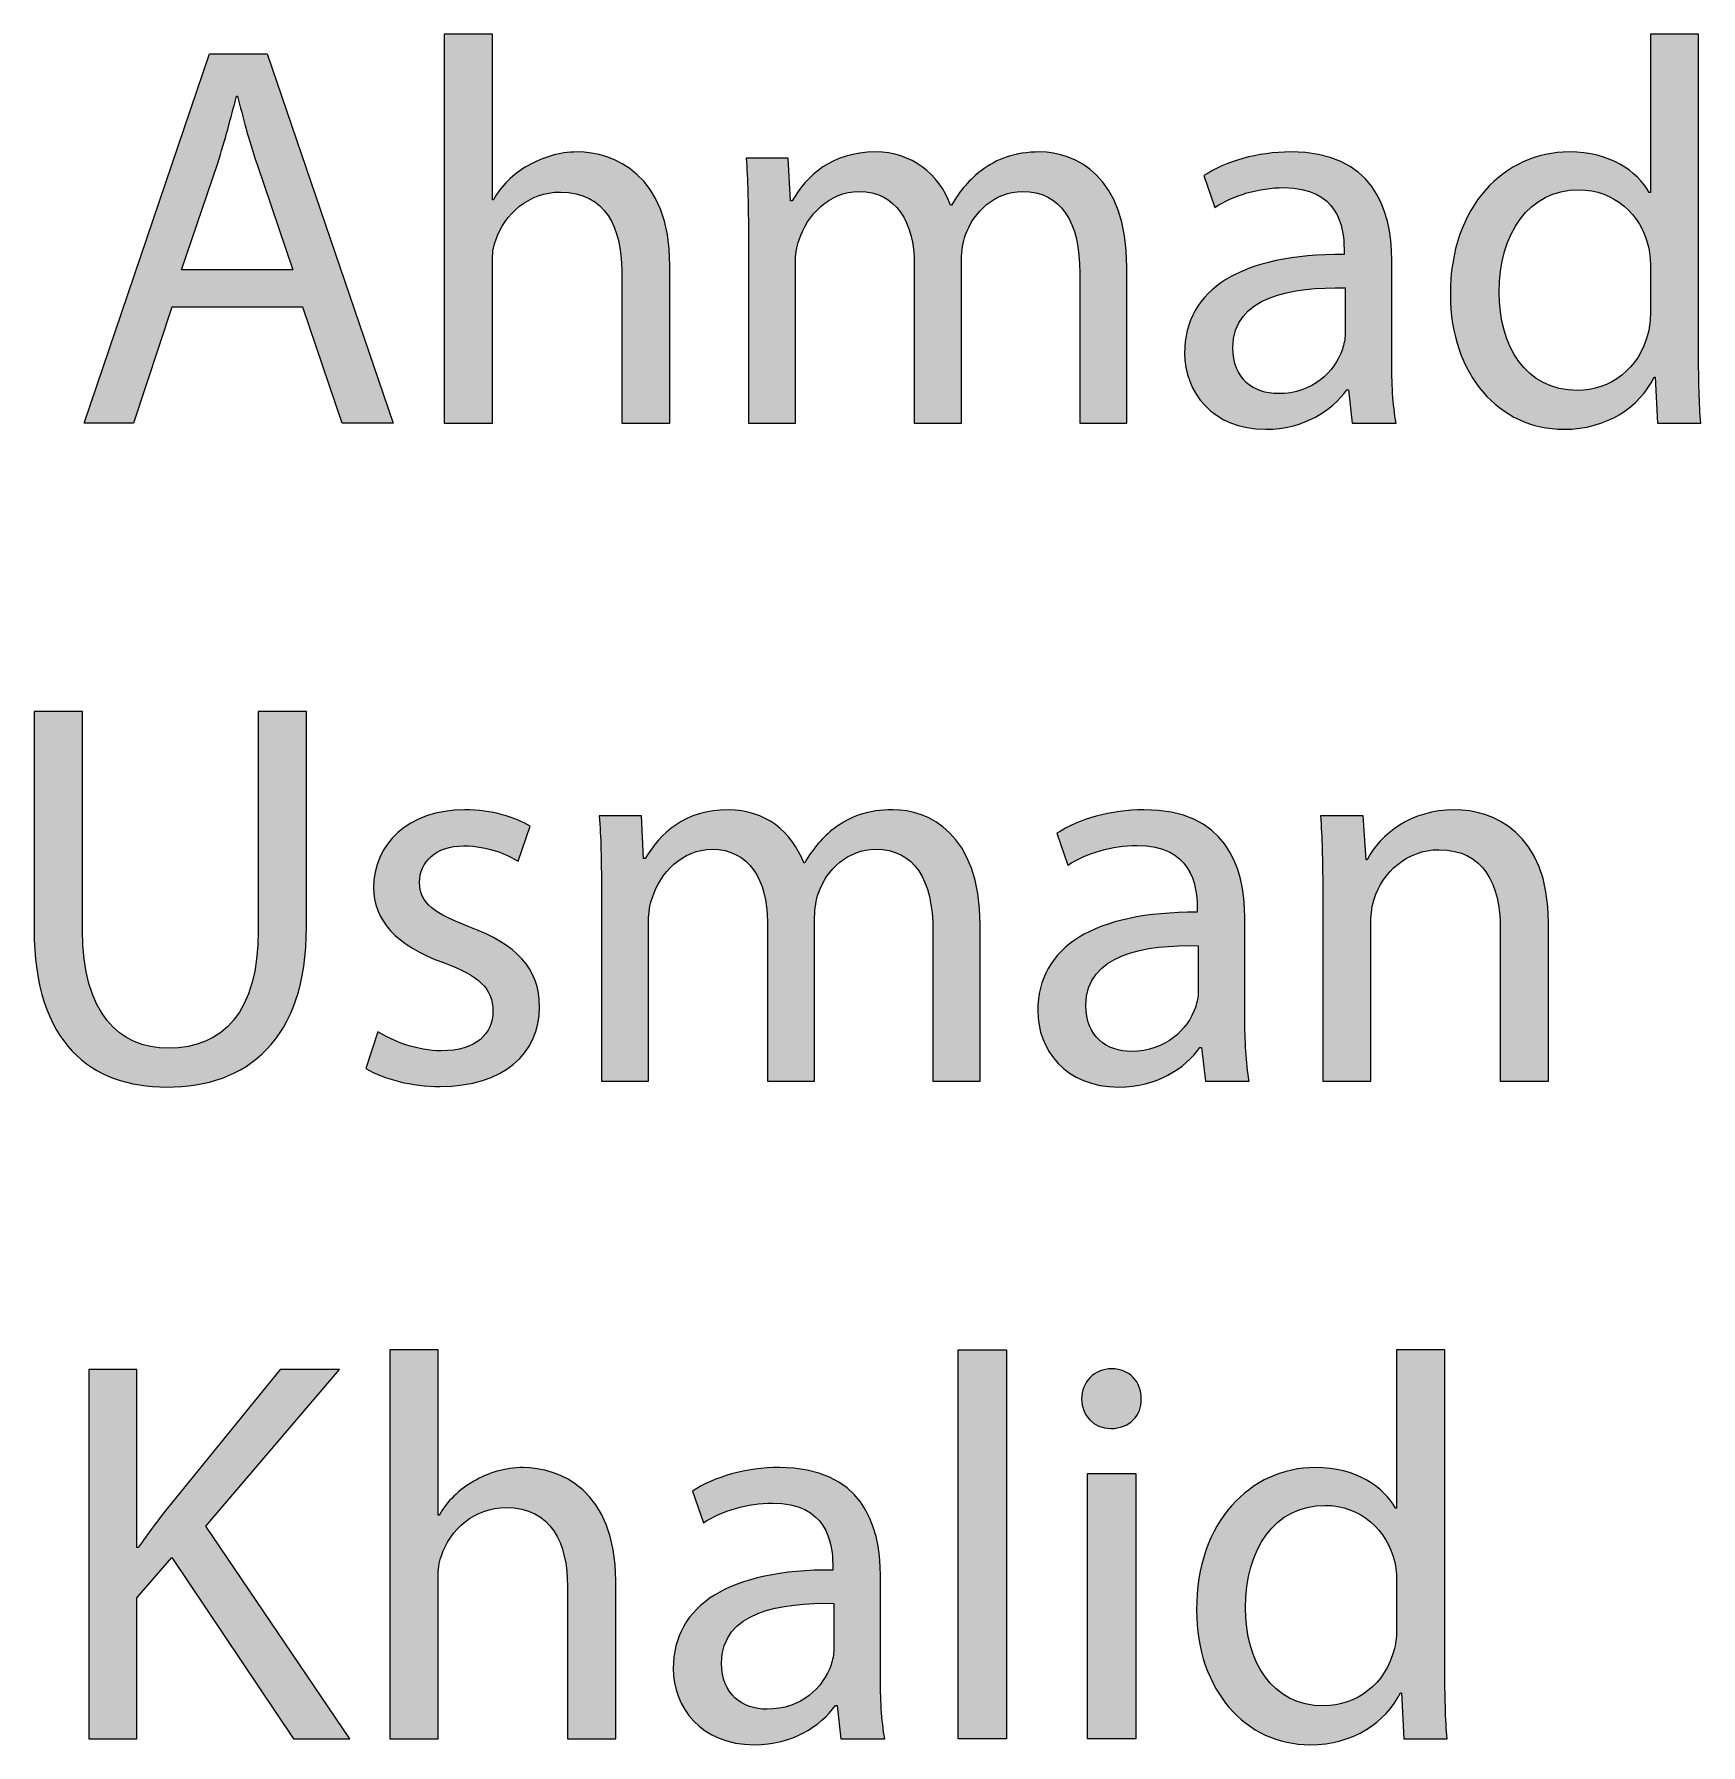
# Model space of a CAD drawing. Header units: inches. Extents: x 0.1 to 22.4, y -34.4 to -0.1.
# Drawn here: x 13.754 to 15.143, y -33.281 to -31.855 of the extents above; entities that cross this region are included whole.
import ezdxf

# ---------------------------------------------------------------- set-up
doc = ezdxf.new("R2010")
doc.units = ezdxf.units.IN
doc.header["$MEASUREMENT"] = 0
doc.layers.add('Layer 1', color=7, linetype='Continuous')

# ---------------------------------------------------------------- blocks, each defined once
blk = doc.blocks.new('block 30')
at = {"layer": 'Layer 1', "true_color": 0x231f20}
h = blk.add_hatch(color=250, dxfattribs=at)
h.dxf.hatch_style = 2
edge = h.paths.add_edge_path()
edge.add_spline(control_points=[(14.0952, -31.8554), (14.0952, -31.8554), (14.1354, -31.8554), (14.1354, -31.8554), (14.1354, -31.8554), (14.1354, -31.9934), (14.1354, -31.9934), (14.1354, -31.9934), (14.1363, -31.9934), (14.1363, -31.9934), (14.1427, -31.9819), (14.1528, -31.9719), (14.1651, -31.965), (14.177, -31.9582), (14.1911, -31.9536), (14.2062, -31.9536), (14.2359, -31.9536), (14.2834, -31.9719), (14.2834, -32.0482), (14.2834, -32.0482), (14.2834, -32.1797), (14.2834, -32.1797), (14.2834, -32.1797), (14.2432, -32.1797), (14.2432, -32.1797), (14.2432, -32.1797), (14.2432, -32.0527), (14.2432, -32.0527), (14.2432, -32.0171), (14.23, -31.987), (14.1921, -31.987), (14.166, -31.987), (14.1455, -32.0052), (14.1382, -32.0272), (14.1359, -32.0326), (14.1354, -32.0386), (14.1354, -32.0463), (14.1354, -32.0463), (14.1354, -32.1797), (14.1354, -32.1797), (14.1354, -32.1797), (14.0952, -32.1797), (14.0952, -32.1797), (14.0952, -32.1797), (14.0952, -31.8554), (14.0952, -31.8554)], knot_values=[0, 0, 0, 0, 1, 1, 1, 2, 2, 2, 3, 3, 3, 4, 4, 4, 5, 5, 5, 6, 6, 6, 7, 7, 7, 8, 8, 8, 9, 9, 9, 10, 10, 10, 11, 11, 11, 12, 12, 12, 13, 13, 13, 14, 14, 14, 15, 15, 15, 15], degree=3, periodic=1)
h = blk.add_hatch(color=250, dxfattribs=at)
h.dxf.hatch_style = 2
edge = h.paths.add_edge_path()
edge.add_spline(control_points=[(15.1408, -31.8554), (15.1408, -31.8554), (15.1408, -32.1226), (15.1408, -32.1226), (15.1408, -32.1423), (15.1413, -32.1646), (15.1426, -32.1797), (15.1426, -32.1797), (15.1066, -32.1797), (15.1066, -32.1797), (15.1066, -32.1797), (15.1047, -32.1413), (15.1047, -32.1413), (15.1047, -32.1413), (15.1038, -32.1413), (15.1038, -32.1413), (15.0915, -32.166), (15.0645, -32.1847), (15.0285, -32.1847), (14.975, -32.1847), (14.9339, -32.1395), (14.9339, -32.0724), (14.9335, -31.9988), (14.9791, -31.9536), (15.033, -31.9536), (15.0668, -31.9536), (15.0897, -31.9696), (15.0997, -31.9874), (15.0997, -31.9874), (15.1006, -31.9874), (15.1006, -31.9874), (15.1006, -31.9874), (15.1006, -31.8554), (15.1006, -31.8554), (15.1006, -31.8554), (15.1408, -31.8554), (15.1408, -31.8554)], knot_values=[0, 0, 0, 0, 1, 1, 1, 2, 2, 2, 3, 3, 3, 4, 4, 4, 5, 5, 5, 6, 6, 6, 7, 7, 7, 8, 8, 8, 9, 9, 9, 10, 10, 10, 11, 11, 11, 12, 12, 12, 12], degree=3, periodic=1)
edge = h.paths.add_edge_path()
edge.add_spline(control_points=[(15.1006, -32.0486), (15.1006, -32.0436), (15.1002, -32.0368), (15.0988, -32.0317), (15.0929, -32.0062), (15.0709, -31.9851), (15.0408, -31.9851), (14.9992, -31.9851), (14.9746, -32.0217), (14.9746, -32.0705), (14.9746, -32.1153), (14.9965, -32.1523), (15.0399, -32.1523), (15.0668, -32.1523), (15.0915, -32.1345), (15.0988, -32.1043), (15.1002, -32.0989), (15.1006, -32.0934), (15.1006, -32.087), (15.1006, -32.087), (15.1006, -32.0486), (15.1006, -32.0486)], knot_values=[0, 0, 0, 0, 1, 1, 1, 2, 2, 2, 3, 3, 3, 4, 4, 4, 5, 5, 5, 6, 6, 6, 7, 7, 7, 7], degree=3, periodic=1)
h = blk.add_hatch(color=250, dxfattribs=at)
h.dxf.hatch_style = 2
h.paths.add_polyline_path([(13.8682, -32.0829), (13.8362, -32.1797), (13.7951, -32.1797), (13.8997, -31.8719), (13.9476, -31.8719), (14.0527, -32.1797), (14.0102, -32.1797), (13.9773, -32.0829)])
edge = h.paths.add_edge_path()
edge.add_spline(control_points=[(13.9691, -32.0518), (13.9691, -32.0518), (13.939, -31.9632), (13.939, -31.9632), (13.9321, -31.9431), (13.9276, -31.9249), (13.923, -31.9071), (13.923, -31.9071), (13.9221, -31.9071), (13.9221, -31.9071), (13.9175, -31.9253), (13.9125, -31.944), (13.9065, -31.9628), (13.9065, -31.9628), (13.8764, -32.0518), (13.8764, -32.0518), (13.8764, -32.0518), (13.9691, -32.0518), (13.9691, -32.0518)], knot_values=[0, 0, 0, 0, 1, 1, 1, 2, 2, 2, 3, 3, 3, 4, 4, 4, 5, 5, 5, 6, 6, 6, 6], degree=3, periodic=1)
h = blk.add_hatch(color=250, dxfattribs=at)
h.dxf.hatch_style = 2
edge = h.paths.add_edge_path()
edge.add_spline(control_points=[(14.3488, -32.0185), (14.3488, -31.9956), (14.3483, -31.9769), (14.3469, -31.9587), (14.3469, -31.9587), (14.3821, -31.9587), (14.3821, -31.9587), (14.3821, -31.9587), (14.3839, -31.9943), (14.3839, -31.9943), (14.3839, -31.9943), (14.3853, -31.9943), (14.3853, -31.9943), (14.3976, -31.9733), (14.4182, -31.9536), (14.4547, -31.9536), (14.4849, -31.9536), (14.5077, -31.9719), (14.5173, -31.9979), (14.5173, -31.9979), (14.5182, -31.9979), (14.5182, -31.9979), (14.5251, -31.9856), (14.5337, -31.976), (14.5429, -31.9692), (14.5561, -31.9591), (14.5707, -31.9536), (14.5917, -31.9536), (14.621, -31.9536), (14.6643, -31.9728), (14.6643, -32.0495), (14.6643, -32.0495), (14.6643, -32.1797), (14.6643, -32.1797), (14.6643, -32.1797), (14.6251, -32.1797), (14.6251, -32.1797), (14.6251, -32.1797), (14.6251, -32.0546), (14.6251, -32.0546), (14.6251, -32.0121), (14.6095, -31.9865), (14.5771, -31.9865), (14.5543, -31.9865), (14.5365, -32.0034), (14.5296, -32.0231), (14.5278, -32.0285), (14.5264, -32.0358), (14.5264, -32.0431), (14.5264, -32.0431), (14.5264, -32.1797), (14.5264, -32.1797), (14.5264, -32.1797), (14.4871, -32.1797), (14.4871, -32.1797), (14.4871, -32.1797), (14.4871, -32.0473), (14.4871, -32.0473), (14.4871, -32.0121), (14.4716, -31.9865), (14.441, -31.9865), (14.4159, -31.9865), (14.3976, -32.0066), (14.3912, -32.0267), (14.3889, -32.0326), (14.388, -32.0395), (14.388, -32.0463), (14.388, -32.0463), (14.388, -32.1797), (14.388, -32.1797), (14.388, -32.1797), (14.3488, -32.1797), (14.3488, -32.1797), (14.3488, -32.1797), (14.3488, -32.0185), (14.3488, -32.0185)], knot_values=[0, 0, 0, 0, 1, 1, 1, 2, 2, 2, 3, 3, 3, 4, 4, 4, 5, 5, 5, 6, 6, 6, 7, 7, 7, 8, 8, 8, 9, 9, 9, 10, 10, 10, 11, 11, 11, 12, 12, 12, 13, 13, 13, 14, 14, 14, 15, 15, 15, 16, 16, 16, 17, 17, 17, 18, 18, 18, 19, 19, 19, 20, 20, 20, 21, 21, 21, 22, 22, 22, 23, 23, 23, 24, 24, 24, 25, 25, 25, 25], degree=3, periodic=1)
h = blk.add_hatch(color=250, dxfattribs=at)
h.dxf.hatch_style = 2
edge = h.paths.add_edge_path()
edge.add_spline(control_points=[(14.8521, -32.1797), (14.8521, -32.1797), (14.8489, -32.1518), (14.8489, -32.1518), (14.8489, -32.1518), (14.8476, -32.1518), (14.8476, -32.1518), (14.8352, -32.1692), (14.8115, -32.1847), (14.78, -32.1847), (14.7352, -32.1847), (14.7124, -32.1532), (14.7124, -32.1212), (14.7124, -32.0678), (14.7599, -32.0386), (14.8453, -32.039), (14.8453, -32.039), (14.8453, -32.0345), (14.8453, -32.0345), (14.8453, -32.0162), (14.8403, -31.9833), (14.795, -31.9833), (14.7745, -31.9833), (14.753, -31.9897), (14.7375, -31.9998), (14.7375, -31.9998), (14.7284, -31.9733), (14.7284, -31.9733), (14.7466, -31.9614), (14.7731, -31.9536), (14.801, -31.9536), (14.8686, -31.9536), (14.885, -31.9998), (14.885, -32.0441), (14.885, -32.0441), (14.885, -32.1267), (14.885, -32.1267), (14.885, -32.1459), (14.8859, -32.1646), (14.8887, -32.1797), (14.8887, -32.1797), (14.8521, -32.1797), (14.8521, -32.1797)], knot_values=[0, 0, 0, 0, 1, 1, 1, 2, 2, 2, 3, 3, 3, 4, 4, 4, 5, 5, 5, 6, 6, 6, 7, 7, 7, 8, 8, 8, 9, 9, 9, 10, 10, 10, 11, 11, 11, 12, 12, 12, 13, 13, 13, 14, 14, 14, 14], degree=3, periodic=1)
edge = h.paths.add_edge_path()
edge.add_spline(control_points=[(14.8462, -32.0669), (14.8024, -32.066), (14.7526, -32.0737), (14.7526, -32.1167), (14.7526, -32.1427), (14.7699, -32.155), (14.7905, -32.155), (14.8193, -32.155), (14.8375, -32.1368), (14.8439, -32.118), (14.8453, -32.1139), (14.8462, -32.1094), (14.8462, -32.1053), (14.8462, -32.1053), (14.8462, -32.0669), (14.8462, -32.0669)], knot_values=[0, 0, 0, 0, 1, 1, 1, 2, 2, 2, 3, 3, 3, 4, 4, 4, 5, 5, 5, 5], degree=3, periodic=1)
h = blk.add_hatch(color=250, dxfattribs=at)
h.dxf.hatch_style = 2
edge = h.paths.add_edge_path()
edge.add_spline(control_points=[(13.7937, -32.42), (13.7937, -32.42), (13.7937, -32.6023), (13.7937, -32.6023), (13.7937, -32.6712), (13.8243, -32.7005), (13.8654, -32.7005), (13.9111, -32.7005), (13.9403, -32.6703), (13.9403, -32.6023), (13.9403, -32.6023), (13.9403, -32.42), (13.9403, -32.42), (13.9403, -32.42), (13.9805, -32.42), (13.9805, -32.42), (13.9805, -32.42), (13.9805, -32.5995), (13.9805, -32.5995), (13.9805, -32.6941), (13.9307, -32.7329), (13.8641, -32.7329), (13.801, -32.7329), (13.7535, -32.6968), (13.7535, -32.6014), (13.7535, -32.6014), (13.7535, -32.42), (13.7535, -32.42), (13.7535, -32.42), (13.7937, -32.42), (13.7937, -32.42)], knot_values=[0, 0, 0, 0, 1, 1, 1, 2, 2, 2, 3, 3, 3, 4, 4, 4, 5, 5, 5, 6, 6, 6, 7, 7, 7, 8, 8, 8, 9, 9, 9, 10, 10, 10, 10], degree=3, periodic=1)
h = blk.add_hatch(color=250, dxfattribs=at)
h.dxf.hatch_style = 2
edge = h.paths.add_edge_path()
edge.add_spline(control_points=[(14.04, -32.6868), (14.0518, -32.6945), (14.0728, -32.7027), (14.0929, -32.7027), (14.1222, -32.7027), (14.1359, -32.6881), (14.1359, -32.6699), (14.1359, -32.6507), (14.1244, -32.6402), (14.0948, -32.6292), (14.055, -32.6151), (14.0363, -32.5931), (14.0363, -32.5667), (14.0363, -32.531), (14.0651, -32.5018), (14.1126, -32.5018), (14.1349, -32.5018), (14.1546, -32.5082), (14.1669, -32.5155), (14.1669, -32.5155), (14.1569, -32.5447), (14.1569, -32.5447), (14.1482, -32.5393), (14.1322, -32.5319), (14.1117, -32.5319), (14.0879, -32.5319), (14.0747, -32.5456), (14.0747, -32.5621), (14.0747, -32.5803), (14.0879, -32.5886), (14.1167, -32.5995), (14.155, -32.6141), (14.1747, -32.6333), (14.1747, -32.6662), (14.1747, -32.705), (14.1445, -32.7324), (14.092, -32.7324), (14.0678, -32.7324), (14.0454, -32.7265), (14.0299, -32.7174), (14.0299, -32.7174), (14.04, -32.6868), (14.04, -32.6868)], knot_values=[0, 0, 0, 0, 1, 1, 1, 2, 2, 2, 3, 3, 3, 4, 4, 4, 5, 5, 5, 6, 6, 6, 7, 7, 7, 8, 8, 8, 9, 9, 9, 10, 10, 10, 11, 11, 11, 12, 12, 12, 13, 13, 13, 14, 14, 14, 14], degree=3, periodic=1)
h = blk.add_hatch(color=250, dxfattribs=at)
h.dxf.hatch_style = 2
edge = h.paths.add_edge_path()
edge.add_spline(control_points=[(14.2263, -32.5667), (14.2263, -32.5438), (14.2259, -32.5251), (14.2245, -32.5068), (14.2245, -32.5068), (14.2597, -32.5068), (14.2597, -32.5068), (14.2597, -32.5068), (14.2615, -32.5424), (14.2615, -32.5424), (14.2615, -32.5424), (14.2629, -32.5424), (14.2629, -32.5424), (14.2752, -32.5214), (14.2957, -32.5018), (14.3323, -32.5018), (14.3624, -32.5018), (14.3853, -32.5201), (14.3949, -32.5461), (14.3949, -32.5461), (14.3958, -32.5461), (14.3958, -32.5461), (14.4026, -32.5338), (14.4113, -32.5242), (14.4204, -32.5173), (14.4337, -32.5073), (14.4483, -32.5018), (14.4693, -32.5018), (14.4985, -32.5018), (14.5419, -32.521), (14.5419, -32.5977), (14.5419, -32.5977), (14.5419, -32.7279), (14.5419, -32.7279), (14.5419, -32.7279), (14.5026, -32.7279), (14.5026, -32.7279), (14.5026, -32.7279), (14.5026, -32.6027), (14.5026, -32.6027), (14.5026, -32.5602), (14.4871, -32.5347), (14.4547, -32.5347), (14.4318, -32.5347), (14.414, -32.5516), (14.4072, -32.5712), (14.4054, -32.5767), (14.404, -32.584), (14.404, -32.5913), (14.404, -32.5913), (14.404, -32.7279), (14.404, -32.7279), (14.404, -32.7279), (14.3647, -32.7279), (14.3647, -32.7279), (14.3647, -32.7279), (14.3647, -32.5954), (14.3647, -32.5954), (14.3647, -32.5602), (14.3492, -32.5347), (14.3186, -32.5347), (14.2935, -32.5347), (14.2752, -32.5548), (14.2688, -32.5749), (14.2665, -32.5808), (14.2656, -32.5877), (14.2656, -32.5945), (14.2656, -32.5945), (14.2656, -32.7279), (14.2656, -32.7279), (14.2656, -32.7279), (14.2263, -32.7279), (14.2263, -32.7279), (14.2263, -32.7279), (14.2263, -32.5667), (14.2263, -32.5667)], knot_values=[0, 0, 0, 0, 1, 1, 1, 2, 2, 2, 3, 3, 3, 4, 4, 4, 5, 5, 5, 6, 6, 6, 7, 7, 7, 8, 8, 8, 9, 9, 9, 10, 10, 10, 11, 11, 11, 12, 12, 12, 13, 13, 13, 14, 14, 14, 15, 15, 15, 16, 16, 16, 17, 17, 17, 18, 18, 18, 19, 19, 19, 20, 20, 20, 21, 21, 21, 22, 22, 22, 23, 23, 23, 24, 24, 24, 25, 25, 25, 25], degree=3, periodic=1)
h = blk.add_hatch(color=250, dxfattribs=at)
h.dxf.hatch_style = 2
edge = h.paths.add_edge_path()
edge.add_spline(control_points=[(14.7297, -32.7279), (14.7297, -32.7279), (14.7265, -32.7), (14.7265, -32.7), (14.7265, -32.7), (14.7251, -32.7), (14.7251, -32.7), (14.7128, -32.7174), (14.689, -32.7329), (14.6575, -32.7329), (14.6128, -32.7329), (14.59, -32.7014), (14.59, -32.6694), (14.59, -32.616), (14.6375, -32.5867), (14.7228, -32.5872), (14.7228, -32.5872), (14.7228, -32.5826), (14.7228, -32.5826), (14.7228, -32.5644), (14.7178, -32.5315), (14.6726, -32.5315), (14.6521, -32.5315), (14.6306, -32.5379), (14.6151, -32.5479), (14.6151, -32.5479), (14.6059, -32.5214), (14.6059, -32.5214), (14.6242, -32.5096), (14.6507, -32.5018), (14.6785, -32.5018), (14.7461, -32.5018), (14.7626, -32.5479), (14.7626, -32.5922), (14.7626, -32.5922), (14.7626, -32.6749), (14.7626, -32.6749), (14.7626, -32.6941), (14.7635, -32.7128), (14.7662, -32.7279), (14.7662, -32.7279), (14.7297, -32.7279), (14.7297, -32.7279)], knot_values=[0, 0, 0, 0, 1, 1, 1, 2, 2, 2, 3, 3, 3, 4, 4, 4, 5, 5, 5, 6, 6, 6, 7, 7, 7, 8, 8, 8, 9, 9, 9, 10, 10, 10, 11, 11, 11, 12, 12, 12, 13, 13, 13, 14, 14, 14, 14], degree=3, periodic=1)
edge = h.paths.add_edge_path()
edge.add_spline(control_points=[(14.7238, -32.6151), (14.6799, -32.6141), (14.6301, -32.6219), (14.6301, -32.6648), (14.6301, -32.6909), (14.6475, -32.7032), (14.6681, -32.7032), (14.6968, -32.7032), (14.7151, -32.6849), (14.7215, -32.6662), (14.7228, -32.6621), (14.7238, -32.6575), (14.7238, -32.6534), (14.7238, -32.6534), (14.7238, -32.6151), (14.7238, -32.6151)], knot_values=[0, 0, 0, 0, 1, 1, 1, 2, 2, 2, 3, 3, 3, 4, 4, 4, 5, 5, 5, 5], degree=3, periodic=1)
h = blk.add_hatch(color=250, dxfattribs=at)
h.dxf.hatch_style = 2
edge = h.paths.add_edge_path()
edge.add_spline(control_points=[(14.8275, -32.5667), (14.8275, -32.5438), (14.827, -32.5251), (14.8257, -32.5068), (14.8257, -32.5068), (14.8613, -32.5068), (14.8613, -32.5068), (14.8613, -32.5068), (14.8636, -32.5434), (14.8636, -32.5434), (14.8636, -32.5434), (14.8645, -32.5434), (14.8645, -32.5434), (14.8754, -32.5224), (14.901, -32.5018), (14.9376, -32.5018), (14.9682, -32.5018), (15.0157, -32.5201), (15.0157, -32.5959), (15.0157, -32.5959), (15.0157, -32.7279), (15.0157, -32.7279), (15.0157, -32.7279), (14.9755, -32.7279), (14.9755, -32.7279), (14.9755, -32.7279), (14.9755, -32.6005), (14.9755, -32.6005), (14.9755, -32.5648), (14.9622, -32.5351), (14.9243, -32.5351), (14.8978, -32.5351), (14.8773, -32.5539), (14.8704, -32.5762), (14.8686, -32.5813), (14.8677, -32.5881), (14.8677, -32.595), (14.8677, -32.595), (14.8677, -32.7279), (14.8677, -32.7279), (14.8677, -32.7279), (14.8275, -32.7279), (14.8275, -32.7279), (14.8275, -32.7279), (14.8275, -32.5667), (14.8275, -32.5667)], knot_values=[0, 0, 0, 0, 1, 1, 1, 2, 2, 2, 3, 3, 3, 4, 4, 4, 5, 5, 5, 6, 6, 6, 7, 7, 7, 8, 8, 8, 9, 9, 9, 10, 10, 10, 11, 11, 11, 12, 12, 12, 13, 13, 13, 14, 14, 14, 15, 15, 15, 15], degree=3, periodic=1)
h = blk.add_hatch(color=250, dxfattribs=at)
h.dxf.hatch_style = 2
edge = h.paths.add_edge_path()
edge.add_spline(control_points=[(14.05, -32.9518), (14.05, -32.9518), (14.0902, -32.9518), (14.0902, -32.9518), (14.0902, -32.9518), (14.0902, -33.0897), (14.0902, -33.0897), (14.0902, -33.0897), (14.0911, -33.0897), (14.0911, -33.0897), (14.0975, -33.0783), (14.1076, -33.0682), (14.1199, -33.0614), (14.1318, -33.0545), (14.1459, -33.05), (14.161, -33.05), (14.1907, -33.05), (14.2382, -33.0682), (14.2382, -33.1445), (14.2382, -33.1445), (14.2382, -33.276), (14.2382, -33.276), (14.2382, -33.276), (14.198, -33.276), (14.198, -33.276), (14.198, -33.276), (14.198, -33.1491), (14.198, -33.1491), (14.198, -33.1134), (14.1847, -33.0833), (14.1468, -33.0833), (14.1208, -33.0833), (14.1002, -33.1016), (14.0929, -33.1235), (14.0907, -33.129), (14.0902, -33.1349), (14.0902, -33.1427), (14.0902, -33.1427), (14.0902, -33.276), (14.0902, -33.276), (14.0902, -33.276), (14.05, -33.276), (14.05, -33.276), (14.05, -33.276), (14.05, -32.9518), (14.05, -32.9518)], knot_values=[0, 0, 0, 0, 1, 1, 1, 2, 2, 2, 3, 3, 3, 4, 4, 4, 5, 5, 5, 6, 6, 6, 7, 7, 7, 8, 8, 8, 9, 9, 9, 10, 10, 10, 11, 11, 11, 12, 12, 12, 13, 13, 13, 14, 14, 14, 15, 15, 15, 15], degree=3, periodic=1)
h = blk.add_hatch(color=250, dxfattribs=at)
h.dxf.hatch_style = 2
h.paths.add_polyline_path([(14.5237, -32.9518), (14.5639, -32.9518), (14.5639, -33.276), (14.5237, -33.276)])
h = blk.add_hatch(color=250, dxfattribs=at)
h.dxf.hatch_style = 2
edge = h.paths.add_edge_path()
edge.add_spline(control_points=[(14.9293, -32.9518), (14.9293, -32.9518), (14.9293, -33.2189), (14.9293, -33.2189), (14.9293, -33.2386), (14.9298, -33.261), (14.9311, -33.276), (14.9311, -33.276), (14.895, -33.276), (14.895, -33.276), (14.895, -33.276), (14.8932, -33.2377), (14.8932, -33.2377), (14.8932, -33.2377), (14.8923, -33.2377), (14.8923, -33.2377), (14.88, -33.2623), (14.853, -33.281), (14.8169, -33.281), (14.7635, -33.281), (14.7224, -33.2358), (14.7224, -33.1687), (14.722, -33.0952), (14.7676, -33.05), (14.8215, -33.05), (14.8553, -33.05), (14.8781, -33.0659), (14.8882, -33.0838), (14.8882, -33.0838), (14.8891, -33.0838), (14.8891, -33.0838), (14.8891, -33.0838), (14.8891, -32.9518), (14.8891, -32.9518), (14.8891, -32.9518), (14.9293, -32.9518), (14.9293, -32.9518)], knot_values=[0, 0, 0, 0, 1, 1, 1, 2, 2, 2, 3, 3, 3, 4, 4, 4, 5, 5, 5, 6, 6, 6, 7, 7, 7, 8, 8, 8, 9, 9, 9, 10, 10, 10, 11, 11, 11, 12, 12, 12, 12], degree=3, periodic=1)
edge = h.paths.add_edge_path()
edge.add_spline(control_points=[(14.8891, -33.145), (14.8891, -33.1399), (14.8887, -33.1331), (14.8873, -33.1281), (14.8813, -33.1025), (14.8594, -33.0815), (14.8293, -33.0815), (14.7877, -33.0815), (14.7631, -33.118), (14.7631, -33.1669), (14.7631, -33.2116), (14.785, -33.2486), (14.8284, -33.2486), (14.8553, -33.2486), (14.88, -33.2308), (14.8873, -33.2007), (14.8887, -33.1952), (14.8891, -33.1897), (14.8891, -33.1833), (14.8891, -33.1833), (14.8891, -33.145), (14.8891, -33.145)], knot_values=[0, 0, 0, 0, 1, 1, 1, 2, 2, 2, 3, 3, 3, 4, 4, 4, 5, 5, 5, 6, 6, 6, 7, 7, 7, 7], degree=3, periodic=1)
h = blk.add_hatch(color=250, dxfattribs=at)
h.dxf.hatch_style = 2
edge = h.paths.add_edge_path()
edge.add_spline(control_points=[(13.7992, -32.9682), (13.7992, -32.9682), (13.839, -32.9682), (13.839, -32.9682), (13.839, -32.9682), (13.839, -33.1166), (13.839, -33.1166), (13.839, -33.1166), (13.8403, -33.1166), (13.8403, -33.1166), (13.8486, -33.1048), (13.8568, -33.0938), (13.8645, -33.0838), (13.8645, -33.0838), (13.9586, -32.9682), (13.9586, -32.9682), (13.9586, -32.9682), (14.0079, -32.9682), (14.0079, -32.9682), (14.0079, -32.9682), (13.8965, -33.0988), (13.8965, -33.0988), (13.8965, -33.0988), (14.0166, -33.276), (14.0166, -33.276), (14.0166, -33.276), (13.9696, -33.276), (13.9696, -33.276), (13.9696, -33.276), (13.8682, -33.1249), (13.8682, -33.1249), (13.8682, -33.1249), (13.839, -33.1587), (13.839, -33.1587), (13.839, -33.1587), (13.839, -33.276), (13.839, -33.276), (13.839, -33.276), (13.7992, -33.276), (13.7992, -33.276), (13.7992, -33.276), (13.7992, -32.9682), (13.7992, -32.9682)], knot_values=[0, 0, 0, 0, 1, 1, 1, 2, 2, 2, 3, 3, 3, 4, 4, 4, 5, 5, 5, 6, 6, 6, 7, 7, 7, 8, 8, 8, 9, 9, 9, 10, 10, 10, 11, 11, 11, 12, 12, 12, 13, 13, 13, 14, 14, 14, 14], degree=3, periodic=1)
h = blk.add_hatch(color=250, dxfattribs=at)
h.dxf.hatch_style = 2
edge = h.paths.add_edge_path()
edge.add_spline(control_points=[(14.6763, -32.9929), (14.6767, -33.0066), (14.6667, -33.0175), (14.6507, -33.0175), (14.6365, -33.0175), (14.6265, -33.0066), (14.6265, -32.9929), (14.6265, -32.9787), (14.637, -32.9677), (14.6516, -32.9677), (14.6667, -32.9677), (14.6763, -32.9787), (14.6763, -32.9929)], knot_values=[0, 0, 0, 0, 1, 1, 1, 2, 2, 2, 3, 3, 3, 4, 4, 4, 4], degree=3, periodic=1)
h.paths.add_polyline_path([(14.6315, -33.276), (14.6315, -33.055), (14.6717, -33.055), (14.6717, -33.276)])
h = blk.add_hatch(color=250, dxfattribs=at)
h.dxf.hatch_style = 2
edge = h.paths.add_edge_path()
edge.add_spline(control_points=[(14.4259, -33.276), (14.4259, -33.276), (14.4227, -33.2482), (14.4227, -33.2482), (14.4227, -33.2482), (14.4214, -33.2482), (14.4214, -33.2482), (14.409, -33.2655), (14.3853, -33.281), (14.3538, -33.281), (14.309, -33.281), (14.2862, -33.2495), (14.2862, -33.2176), (14.2862, -33.1641), (14.3337, -33.1349), (14.4191, -33.1354), (14.4191, -33.1354), (14.4191, -33.1308), (14.4191, -33.1308), (14.4191, -33.1125), (14.414, -33.0796), (14.3688, -33.0796), (14.3483, -33.0796), (14.3268, -33.086), (14.3113, -33.0961), (14.3113, -33.0961), (14.3022, -33.0696), (14.3022, -33.0696), (14.3204, -33.0577), (14.3469, -33.05), (14.3748, -33.05), (14.4424, -33.05), (14.4588, -33.0961), (14.4588, -33.1404), (14.4588, -33.1404), (14.4588, -33.223), (14.4588, -33.223), (14.4588, -33.2422), (14.4597, -33.261), (14.4625, -33.276), (14.4625, -33.276), (14.4259, -33.276), (14.4259, -33.276)], knot_values=[0, 0, 0, 0, 1, 1, 1, 2, 2, 2, 3, 3, 3, 4, 4, 4, 5, 5, 5, 6, 6, 6, 7, 7, 7, 8, 8, 8, 9, 9, 9, 10, 10, 10, 11, 11, 11, 12, 12, 12, 13, 13, 13, 14, 14, 14, 14], degree=3, periodic=1)
edge = h.paths.add_edge_path()
edge.add_spline(control_points=[(14.42, -33.1632), (14.3761, -33.1623), (14.3264, -33.1701), (14.3264, -33.213), (14.3264, -33.239), (14.3437, -33.2514), (14.3643, -33.2514), (14.393, -33.2514), (14.4113, -33.2331), (14.4177, -33.2144), (14.4191, -33.2103), (14.42, -33.2057), (14.42, -33.2016), (14.42, -33.2016), (14.42, -33.1632), (14.42, -33.1632)], knot_values=[0, 0, 0, 0, 1, 1, 1, 2, 2, 2, 3, 3, 3, 4, 4, 4, 5, 5, 5, 5], degree=3, periodic=1)
at = {"layer": 'Layer 1', "lineweight": 0}
for points in [[(13.8682, -32.0829), (13.8362, -32.1797), (13.7951, -32.1797), (13.8997, -31.8719), (13.9476, -31.8719), (14.0527, -32.1797), (14.0102, -32.1797), (13.9773, -32.0829), (13.8682, -32.0829)], [(14.5237, -32.9518), (14.5639, -32.9518), (14.5639, -33.276), (14.5237, -33.276), (14.5237, -32.9518)], [(14.6315, -33.276), (14.6315, -33.055), (14.6717, -33.055), (14.6717, -33.276), (14.6315, -33.276)]]:
    blk.add_lwpolyline(points, dxfattribs=at)
for points, knots in [([(14.0952, -31.8554), (14.0952, -31.8554), (14.1354, -31.8554), (14.1354, -31.8554), (14.1354, -31.8554), (14.1354, -31.9934), (14.1354, -31.9934), (14.1354, -31.9934), (14.1363, -31.9934), (14.1363, -31.9934), (14.1427, -31.9819), (14.1528, -31.9719), (14.1651, -31.965), (14.177, -31.9582), (14.1911, -31.9536), (14.2062, -31.9536), (14.2359, -31.9536), (14.2834, -31.9719), (14.2834, -32.0482), (14.2834, -32.0482), (14.2834, -32.1797), (14.2834, -32.1797), (14.2834, -32.1797), (14.2432, -32.1797), (14.2432, -32.1797), (14.2432, -32.1797), (14.2432, -32.0527), (14.2432, -32.0527), (14.2432, -32.0171), (14.23, -31.987), (14.1921, -31.987), (14.166, -31.987), (14.1455, -32.0052), (14.1382, -32.0272), (14.1359, -32.0326), (14.1354, -32.0386), (14.1354, -32.0463), (14.1354, -32.0463), (14.1354, -32.1797), (14.1354, -32.1797), (14.1354, -32.1797), (14.0952, -32.1797), (14.0952, -32.1797), (14.0952, -32.1797), (14.0952, -31.8554), (14.0952, -31.8554)], [0, 0, 0, 0, 1, 1, 1, 2, 2, 2, 3, 3, 3, 4, 4, 4, 5, 5, 5, 6, 6, 6, 7, 7, 7, 8, 8, 8, 9, 9, 9, 10, 10, 10, 11, 11, 11, 12, 12, 12, 13, 13, 13, 14, 14, 14, 15, 15, 15, 15]), ([(15.1408, -31.8554), (15.1408, -31.8554), (15.1408, -32.1226), (15.1408, -32.1226), (15.1408, -32.1423), (15.1413, -32.1646), (15.1426, -32.1797), (15.1426, -32.1797), (15.1066, -32.1797), (15.1066, -32.1797), (15.1066, -32.1797), (15.1047, -32.1413), (15.1047, -32.1413), (15.1047, -32.1413), (15.1038, -32.1413), (15.1038, -32.1413), (15.0915, -32.166), (15.0645, -32.1847), (15.0285, -32.1847), (14.975, -32.1847), (14.9339, -32.1395), (14.9339, -32.0724), (14.9335, -31.9988), (14.9791, -31.9536), (15.033, -31.9536), (15.0668, -31.9536), (15.0897, -31.9696), (15.0997, -31.9874), (15.0997, -31.9874), (15.1006, -31.9874), (15.1006, -31.9874), (15.1006, -31.9874), (15.1006, -31.8554), (15.1006, -31.8554), (15.1006, -31.8554), (15.1408, -31.8554), (15.1408, -31.8554)], [0, 0, 0, 0, 1, 1, 1, 2, 2, 2, 3, 3, 3, 4, 4, 4, 5, 5, 5, 6, 6, 6, 7, 7, 7, 8, 8, 8, 9, 9, 9, 10, 10, 10, 11, 11, 11, 12, 12, 12, 12]), ([(13.9691, -32.0518), (13.9691, -32.0518), (13.939, -31.9632), (13.939, -31.9632), (13.9321, -31.9431), (13.9276, -31.9249), (13.923, -31.9071), (13.923, -31.9071), (13.9221, -31.9071), (13.9221, -31.9071), (13.9175, -31.9253), (13.9125, -31.944), (13.9065, -31.9628), (13.9065, -31.9628), (13.8764, -32.0518), (13.8764, -32.0518), (13.8764, -32.0518), (13.9691, -32.0518), (13.9691, -32.0518)], [0, 0, 0, 0, 1, 1, 1, 2, 2, 2, 3, 3, 3, 4, 4, 4, 5, 5, 5, 6, 6, 6, 6]), ([(14.3488, -32.0185), (14.3488, -31.9956), (14.3483, -31.9769), (14.3469, -31.9587), (14.3469, -31.9587), (14.3821, -31.9587), (14.3821, -31.9587), (14.3821, -31.9587), (14.3839, -31.9943), (14.3839, -31.9943), (14.3839, -31.9943), (14.3853, -31.9943), (14.3853, -31.9943), (14.3976, -31.9733), (14.4182, -31.9536), (14.4547, -31.9536), (14.4849, -31.9536), (14.5077, -31.9719), (14.5173, -31.9979), (14.5173, -31.9979), (14.5182, -31.9979), (14.5182, -31.9979), (14.5251, -31.9856), (14.5337, -31.976), (14.5429, -31.9692), (14.5561, -31.9591), (14.5707, -31.9536), (14.5917, -31.9536), (14.621, -31.9536), (14.6643, -31.9728), (14.6643, -32.0495), (14.6643, -32.0495), (14.6643, -32.1797), (14.6643, -32.1797), (14.6643, -32.1797), (14.6251, -32.1797), (14.6251, -32.1797), (14.6251, -32.1797), (14.6251, -32.0546), (14.6251, -32.0546), (14.6251, -32.0121), (14.6095, -31.9865), (14.5771, -31.9865), (14.5543, -31.9865), (14.5365, -32.0034), (14.5296, -32.0231), (14.5278, -32.0285), (14.5264, -32.0358), (14.5264, -32.0431), (14.5264, -32.0431), (14.5264, -32.1797), (14.5264, -32.1797), (14.5264, -32.1797), (14.4871, -32.1797), (14.4871, -32.1797), (14.4871, -32.1797), (14.4871, -32.0473), (14.4871, -32.0473), (14.4871, -32.0121), (14.4716, -31.9865), (14.441, -31.9865), (14.4159, -31.9865), (14.3976, -32.0066), (14.3912, -32.0267), (14.3889, -32.0326), (14.388, -32.0395), (14.388, -32.0463), (14.388, -32.0463), (14.388, -32.1797), (14.388, -32.1797), (14.388, -32.1797), (14.3488, -32.1797), (14.3488, -32.1797), (14.3488, -32.1797), (14.3488, -32.0185), (14.3488, -32.0185)], [0, 0, 0, 0, 1, 1, 1, 2, 2, 2, 3, 3, 3, 4, 4, 4, 5, 5, 5, 6, 6, 6, 7, 7, 7, 8, 8, 8, 9, 9, 9, 10, 10, 10, 11, 11, 11, 12, 12, 12, 13, 13, 13, 14, 14, 14, 15, 15, 15, 16, 16, 16, 17, 17, 17, 18, 18, 18, 19, 19, 19, 20, 20, 20, 21, 21, 21, 22, 22, 22, 23, 23, 23, 24, 24, 24, 25, 25, 25, 25]), ([(14.8521, -32.1797), (14.8521, -32.1797), (14.8489, -32.1518), (14.8489, -32.1518), (14.8489, -32.1518), (14.8476, -32.1518), (14.8476, -32.1518), (14.8352, -32.1692), (14.8115, -32.1847), (14.78, -32.1847), (14.7352, -32.1847), (14.7124, -32.1532), (14.7124, -32.1212), (14.7124, -32.0678), (14.7599, -32.0386), (14.8453, -32.039), (14.8453, -32.039), (14.8453, -32.0345), (14.8453, -32.0345), (14.8453, -32.0162), (14.8403, -31.9833), (14.795, -31.9833), (14.7745, -31.9833), (14.753, -31.9897), (14.7375, -31.9998), (14.7375, -31.9998), (14.7284, -31.9733), (14.7284, -31.9733), (14.7466, -31.9614), (14.7731, -31.9536), (14.801, -31.9536), (14.8686, -31.9536), (14.885, -31.9998), (14.885, -32.0441), (14.885, -32.0441), (14.885, -32.1267), (14.885, -32.1267), (14.885, -32.1459), (14.8859, -32.1646), (14.8887, -32.1797), (14.8887, -32.1797), (14.8521, -32.1797), (14.8521, -32.1797)], [0, 0, 0, 0, 1, 1, 1, 2, 2, 2, 3, 3, 3, 4, 4, 4, 5, 5, 5, 6, 6, 6, 7, 7, 7, 8, 8, 8, 9, 9, 9, 10, 10, 10, 11, 11, 11, 12, 12, 12, 13, 13, 13, 14, 14, 14, 14]), ([(15.1006, -32.0486), (15.1006, -32.0436), (15.1002, -32.0368), (15.0988, -32.0317), (15.0929, -32.0062), (15.0709, -31.9851), (15.0408, -31.9851), (14.9992, -31.9851), (14.9746, -32.0217), (14.9746, -32.0705), (14.9746, -32.1153), (14.9965, -32.1523), (15.0399, -32.1523), (15.0668, -32.1523), (15.0915, -32.1345), (15.0988, -32.1043), (15.1002, -32.0989), (15.1006, -32.0934), (15.1006, -32.087), (15.1006, -32.087), (15.1006, -32.0486), (15.1006, -32.0486)], [0, 0, 0, 0, 1, 1, 1, 2, 2, 2, 3, 3, 3, 4, 4, 4, 5, 5, 5, 6, 6, 6, 7, 7, 7, 7]), ([(14.8462, -32.0669), (14.8024, -32.066), (14.7526, -32.0737), (14.7526, -32.1167), (14.7526, -32.1427), (14.7699, -32.155), (14.7905, -32.155), (14.8193, -32.155), (14.8375, -32.1368), (14.8439, -32.118), (14.8453, -32.1139), (14.8462, -32.1094), (14.8462, -32.1053), (14.8462, -32.1053), (14.8462, -32.0669), (14.8462, -32.0669)], [0, 0, 0, 0, 1, 1, 1, 2, 2, 2, 3, 3, 3, 4, 4, 4, 5, 5, 5, 5]), ([(13.7937, -32.42), (13.7937, -32.42), (13.7937, -32.6023), (13.7937, -32.6023), (13.7937, -32.6712), (13.8243, -32.7005), (13.8654, -32.7005), (13.9111, -32.7005), (13.9403, -32.6703), (13.9403, -32.6023), (13.9403, -32.6023), (13.9403, -32.42), (13.9403, -32.42), (13.9403, -32.42), (13.9805, -32.42), (13.9805, -32.42), (13.9805, -32.42), (13.9805, -32.5995), (13.9805, -32.5995), (13.9805, -32.6941), (13.9307, -32.7329), (13.8641, -32.7329), (13.801, -32.7329), (13.7535, -32.6968), (13.7535, -32.6014), (13.7535, -32.6014), (13.7535, -32.42), (13.7535, -32.42), (13.7535, -32.42), (13.7937, -32.42), (13.7937, -32.42)], [0, 0, 0, 0, 1, 1, 1, 2, 2, 2, 3, 3, 3, 4, 4, 4, 5, 5, 5, 6, 6, 6, 7, 7, 7, 8, 8, 8, 9, 9, 9, 10, 10, 10, 10]), ([(14.04, -32.6868), (14.0518, -32.6945), (14.0728, -32.7027), (14.0929, -32.7027), (14.1222, -32.7027), (14.1359, -32.6881), (14.1359, -32.6699), (14.1359, -32.6507), (14.1244, -32.6402), (14.0948, -32.6292), (14.055, -32.6151), (14.0363, -32.5931), (14.0363, -32.5667), (14.0363, -32.531), (14.0651, -32.5018), (14.1126, -32.5018), (14.1349, -32.5018), (14.1546, -32.5082), (14.1669, -32.5155), (14.1669, -32.5155), (14.1569, -32.5447), (14.1569, -32.5447), (14.1482, -32.5393), (14.1322, -32.5319), (14.1117, -32.5319), (14.0879, -32.5319), (14.0747, -32.5456), (14.0747, -32.5621), (14.0747, -32.5803), (14.0879, -32.5886), (14.1167, -32.5995), (14.155, -32.6141), (14.1747, -32.6333), (14.1747, -32.6662), (14.1747, -32.705), (14.1445, -32.7324), (14.092, -32.7324), (14.0678, -32.7324), (14.0454, -32.7265), (14.0299, -32.7174), (14.0299, -32.7174), (14.04, -32.6868), (14.04, -32.6868)], [0, 0, 0, 0, 1, 1, 1, 2, 2, 2, 3, 3, 3, 4, 4, 4, 5, 5, 5, 6, 6, 6, 7, 7, 7, 8, 8, 8, 9, 9, 9, 10, 10, 10, 11, 11, 11, 12, 12, 12, 13, 13, 13, 14, 14, 14, 14]), ([(14.2263, -32.5667), (14.2263, -32.5438), (14.2259, -32.5251), (14.2245, -32.5068), (14.2245, -32.5068), (14.2597, -32.5068), (14.2597, -32.5068), (14.2597, -32.5068), (14.2615, -32.5424), (14.2615, -32.5424), (14.2615, -32.5424), (14.2629, -32.5424), (14.2629, -32.5424), (14.2752, -32.5214), (14.2957, -32.5018), (14.3323, -32.5018), (14.3624, -32.5018), (14.3853, -32.5201), (14.3949, -32.5461), (14.3949, -32.5461), (14.3958, -32.5461), (14.3958, -32.5461), (14.4026, -32.5338), (14.4113, -32.5242), (14.4204, -32.5173), (14.4337, -32.5073), (14.4483, -32.5018), (14.4693, -32.5018), (14.4985, -32.5018), (14.5419, -32.521), (14.5419, -32.5977), (14.5419, -32.5977), (14.5419, -32.7279), (14.5419, -32.7279), (14.5419, -32.7279), (14.5026, -32.7279), (14.5026, -32.7279), (14.5026, -32.7279), (14.5026, -32.6027), (14.5026, -32.6027), (14.5026, -32.5602), (14.4871, -32.5347), (14.4547, -32.5347), (14.4318, -32.5347), (14.414, -32.5516), (14.4072, -32.5712), (14.4054, -32.5767), (14.404, -32.584), (14.404, -32.5913), (14.404, -32.5913), (14.404, -32.7279), (14.404, -32.7279), (14.404, -32.7279), (14.3647, -32.7279), (14.3647, -32.7279), (14.3647, -32.7279), (14.3647, -32.5954), (14.3647, -32.5954), (14.3647, -32.5602), (14.3492, -32.5347), (14.3186, -32.5347), (14.2935, -32.5347), (14.2752, -32.5548), (14.2688, -32.5749), (14.2665, -32.5808), (14.2656, -32.5877), (14.2656, -32.5945), (14.2656, -32.5945), (14.2656, -32.7279), (14.2656, -32.7279), (14.2656, -32.7279), (14.2263, -32.7279), (14.2263, -32.7279), (14.2263, -32.7279), (14.2263, -32.5667), (14.2263, -32.5667)], [0, 0, 0, 0, 1, 1, 1, 2, 2, 2, 3, 3, 3, 4, 4, 4, 5, 5, 5, 6, 6, 6, 7, 7, 7, 8, 8, 8, 9, 9, 9, 10, 10, 10, 11, 11, 11, 12, 12, 12, 13, 13, 13, 14, 14, 14, 15, 15, 15, 16, 16, 16, 17, 17, 17, 18, 18, 18, 19, 19, 19, 20, 20, 20, 21, 21, 21, 22, 22, 22, 23, 23, 23, 24, 24, 24, 25, 25, 25, 25]), ([(14.7297, -32.7279), (14.7297, -32.7279), (14.7265, -32.7), (14.7265, -32.7), (14.7265, -32.7), (14.7251, -32.7), (14.7251, -32.7), (14.7128, -32.7174), (14.689, -32.7329), (14.6575, -32.7329), (14.6128, -32.7329), (14.59, -32.7014), (14.59, -32.6694), (14.59, -32.616), (14.6375, -32.5867), (14.7228, -32.5872), (14.7228, -32.5872), (14.7228, -32.5826), (14.7228, -32.5826), (14.7228, -32.5644), (14.7178, -32.5315), (14.6726, -32.5315), (14.6521, -32.5315), (14.6306, -32.5379), (14.6151, -32.5479), (14.6151, -32.5479), (14.6059, -32.5214), (14.6059, -32.5214), (14.6242, -32.5096), (14.6507, -32.5018), (14.6785, -32.5018), (14.7461, -32.5018), (14.7626, -32.5479), (14.7626, -32.5922), (14.7626, -32.5922), (14.7626, -32.6749), (14.7626, -32.6749), (14.7626, -32.6941), (14.7635, -32.7128), (14.7662, -32.7279), (14.7662, -32.7279), (14.7297, -32.7279), (14.7297, -32.7279)], [0, 0, 0, 0, 1, 1, 1, 2, 2, 2, 3, 3, 3, 4, 4, 4, 5, 5, 5, 6, 6, 6, 7, 7, 7, 8, 8, 8, 9, 9, 9, 10, 10, 10, 11, 11, 11, 12, 12, 12, 13, 13, 13, 14, 14, 14, 14]), ([(14.8275, -32.5667), (14.8275, -32.5438), (14.827, -32.5251), (14.8257, -32.5068), (14.8257, -32.5068), (14.8613, -32.5068), (14.8613, -32.5068), (14.8613, -32.5068), (14.8636, -32.5434), (14.8636, -32.5434), (14.8636, -32.5434), (14.8645, -32.5434), (14.8645, -32.5434), (14.8754, -32.5224), (14.901, -32.5018), (14.9376, -32.5018), (14.9682, -32.5018), (15.0157, -32.5201), (15.0157, -32.5959), (15.0157, -32.5959), (15.0157, -32.7279), (15.0157, -32.7279), (15.0157, -32.7279), (14.9755, -32.7279), (14.9755, -32.7279), (14.9755, -32.7279), (14.9755, -32.6005), (14.9755, -32.6005), (14.9755, -32.5648), (14.9622, -32.5351), (14.9243, -32.5351), (14.8978, -32.5351), (14.8773, -32.5539), (14.8704, -32.5762), (14.8686, -32.5813), (14.8677, -32.5881), (14.8677, -32.595), (14.8677, -32.595), (14.8677, -32.7279), (14.8677, -32.7279), (14.8677, -32.7279), (14.8275, -32.7279), (14.8275, -32.7279), (14.8275, -32.7279), (14.8275, -32.5667), (14.8275, -32.5667)], [0, 0, 0, 0, 1, 1, 1, 2, 2, 2, 3, 3, 3, 4, 4, 4, 5, 5, 5, 6, 6, 6, 7, 7, 7, 8, 8, 8, 9, 9, 9, 10, 10, 10, 11, 11, 11, 12, 12, 12, 13, 13, 13, 14, 14, 14, 15, 15, 15, 15]), ([(14.7238, -32.6151), (14.6799, -32.6141), (14.6301, -32.6219), (14.6301, -32.6648), (14.6301, -32.6909), (14.6475, -32.7032), (14.6681, -32.7032), (14.6968, -32.7032), (14.7151, -32.6849), (14.7215, -32.6662), (14.7228, -32.6621), (14.7238, -32.6575), (14.7238, -32.6534), (14.7238, -32.6534), (14.7238, -32.6151), (14.7238, -32.6151)], [0, 0, 0, 0, 1, 1, 1, 2, 2, 2, 3, 3, 3, 4, 4, 4, 5, 5, 5, 5]), ([(14.05, -32.9518), (14.05, -32.9518), (14.0902, -32.9518), (14.0902, -32.9518), (14.0902, -32.9518), (14.0902, -33.0897), (14.0902, -33.0897), (14.0902, -33.0897), (14.0911, -33.0897), (14.0911, -33.0897), (14.0975, -33.0783), (14.1076, -33.0682), (14.1199, -33.0614), (14.1318, -33.0545), (14.1459, -33.05), (14.161, -33.05), (14.1907, -33.05), (14.2382, -33.0682), (14.2382, -33.1445), (14.2382, -33.1445), (14.2382, -33.276), (14.2382, -33.276), (14.2382, -33.276), (14.198, -33.276), (14.198, -33.276), (14.198, -33.276), (14.198, -33.1491), (14.198, -33.1491), (14.198, -33.1134), (14.1847, -33.0833), (14.1468, -33.0833), (14.1208, -33.0833), (14.1002, -33.1016), (14.0929, -33.1235), (14.0907, -33.129), (14.0902, -33.1349), (14.0902, -33.1427), (14.0902, -33.1427), (14.0902, -33.276), (14.0902, -33.276), (14.0902, -33.276), (14.05, -33.276), (14.05, -33.276), (14.05, -33.276), (14.05, -32.9518), (14.05, -32.9518)], [0, 0, 0, 0, 1, 1, 1, 2, 2, 2, 3, 3, 3, 4, 4, 4, 5, 5, 5, 6, 6, 6, 7, 7, 7, 8, 8, 8, 9, 9, 9, 10, 10, 10, 11, 11, 11, 12, 12, 12, 13, 13, 13, 14, 14, 14, 15, 15, 15, 15]), ([(14.9293, -32.9518), (14.9293, -32.9518), (14.9293, -33.2189), (14.9293, -33.2189), (14.9293, -33.2386), (14.9298, -33.261), (14.9311, -33.276), (14.9311, -33.276), (14.895, -33.276), (14.895, -33.276), (14.895, -33.276), (14.8932, -33.2377), (14.8932, -33.2377), (14.8932, -33.2377), (14.8923, -33.2377), (14.8923, -33.2377), (14.88, -33.2623), (14.853, -33.281), (14.8169, -33.281), (14.7635, -33.281), (14.7224, -33.2358), (14.7224, -33.1687), (14.722, -33.0952), (14.7676, -33.05), (14.8215, -33.05), (14.8553, -33.05), (14.8781, -33.0659), (14.8882, -33.0838), (14.8882, -33.0838), (14.8891, -33.0838), (14.8891, -33.0838), (14.8891, -33.0838), (14.8891, -32.9518), (14.8891, -32.9518), (14.8891, -32.9518), (14.9293, -32.9518), (14.9293, -32.9518)], [0, 0, 0, 0, 1, 1, 1, 2, 2, 2, 3, 3, 3, 4, 4, 4, 5, 5, 5, 6, 6, 6, 7, 7, 7, 8, 8, 8, 9, 9, 9, 10, 10, 10, 11, 11, 11, 12, 12, 12, 12]), ([(13.7992, -32.9682), (13.7992, -32.9682), (13.839, -32.9682), (13.839, -32.9682), (13.839, -32.9682), (13.839, -33.1166), (13.839, -33.1166), (13.839, -33.1166), (13.8403, -33.1166), (13.8403, -33.1166), (13.8486, -33.1048), (13.8568, -33.0938), (13.8645, -33.0838), (13.8645, -33.0838), (13.9586, -32.9682), (13.9586, -32.9682), (13.9586, -32.9682), (14.0079, -32.9682), (14.0079, -32.9682), (14.0079, -32.9682), (13.8965, -33.0988), (13.8965, -33.0988), (13.8965, -33.0988), (14.0166, -33.276), (14.0166, -33.276), (14.0166, -33.276), (13.9696, -33.276), (13.9696, -33.276), (13.9696, -33.276), (13.8682, -33.1249), (13.8682, -33.1249), (13.8682, -33.1249), (13.839, -33.1587), (13.839, -33.1587), (13.839, -33.1587), (13.839, -33.276), (13.839, -33.276), (13.839, -33.276), (13.7992, -33.276), (13.7992, -33.276), (13.7992, -33.276), (13.7992, -32.9682), (13.7992, -32.9682)], [0, 0, 0, 0, 1, 1, 1, 2, 2, 2, 3, 3, 3, 4, 4, 4, 5, 5, 5, 6, 6, 6, 7, 7, 7, 8, 8, 8, 9, 9, 9, 10, 10, 10, 11, 11, 11, 12, 12, 12, 13, 13, 13, 14, 14, 14, 14]), ([(14.6763, -32.9929), (14.6767, -33.0066), (14.6667, -33.0175), (14.6507, -33.0175), (14.6365, -33.0175), (14.6265, -33.0066), (14.6265, -32.9929), (14.6265, -32.9787), (14.637, -32.9677), (14.6516, -32.9677), (14.6667, -32.9677), (14.6763, -32.9787), (14.6763, -32.9929)], [0, 0, 0, 0, 1, 1, 1, 2, 2, 2, 3, 3, 3, 4, 4, 4, 4]), ([(14.4259, -33.276), (14.4259, -33.276), (14.4227, -33.2482), (14.4227, -33.2482), (14.4227, -33.2482), (14.4214, -33.2482), (14.4214, -33.2482), (14.409, -33.2655), (14.3853, -33.281), (14.3538, -33.281), (14.309, -33.281), (14.2862, -33.2495), (14.2862, -33.2176), (14.2862, -33.1641), (14.3337, -33.1349), (14.4191, -33.1354), (14.4191, -33.1354), (14.4191, -33.1308), (14.4191, -33.1308), (14.4191, -33.1125), (14.414, -33.0796), (14.3688, -33.0796), (14.3483, -33.0796), (14.3268, -33.086), (14.3113, -33.0961), (14.3113, -33.0961), (14.3022, -33.0696), (14.3022, -33.0696), (14.3204, -33.0577), (14.3469, -33.05), (14.3748, -33.05), (14.4424, -33.05), (14.4588, -33.0961), (14.4588, -33.1404), (14.4588, -33.1404), (14.4588, -33.223), (14.4588, -33.223), (14.4588, -33.2422), (14.4597, -33.261), (14.4625, -33.276), (14.4625, -33.276), (14.4259, -33.276), (14.4259, -33.276)], [0, 0, 0, 0, 1, 1, 1, 2, 2, 2, 3, 3, 3, 4, 4, 4, 5, 5, 5, 6, 6, 6, 7, 7, 7, 8, 8, 8, 9, 9, 9, 10, 10, 10, 11, 11, 11, 12, 12, 12, 13, 13, 13, 14, 14, 14, 14]), ([(14.8891, -33.145), (14.8891, -33.1399), (14.8887, -33.1331), (14.8873, -33.1281), (14.8813, -33.1025), (14.8594, -33.0815), (14.8293, -33.0815), (14.7877, -33.0815), (14.7631, -33.118), (14.7631, -33.1669), (14.7631, -33.2116), (14.785, -33.2486), (14.8284, -33.2486), (14.8553, -33.2486), (14.88, -33.2308), (14.8873, -33.2007), (14.8887, -33.1952), (14.8891, -33.1897), (14.8891, -33.1833), (14.8891, -33.1833), (14.8891, -33.145), (14.8891, -33.145)], [0, 0, 0, 0, 1, 1, 1, 2, 2, 2, 3, 3, 3, 4, 4, 4, 5, 5, 5, 6, 6, 6, 7, 7, 7, 7]), ([(14.42, -33.1632), (14.3761, -33.1623), (14.3264, -33.1701), (14.3264, -33.213), (14.3264, -33.239), (14.3437, -33.2514), (14.3643, -33.2514), (14.393, -33.2514), (14.4113, -33.2331), (14.4177, -33.2144), (14.4191, -33.2103), (14.42, -33.2057), (14.42, -33.2016), (14.42, -33.2016), (14.42, -33.1632), (14.42, -33.1632)], [0, 0, 0, 0, 1, 1, 1, 2, 2, 2, 3, 3, 3, 4, 4, 4, 5, 5, 5, 5])]:
    blk.add_open_spline(points, degree=3, knots=knots, dxfattribs=at)

msp = doc.modelspace()

# ---------------------------------------------------------------- block references
at = {"layer": 'Layer 1'}
msp.add_blockref('block 30', (0, 0), dxfattribs=at)

doc.saveas('drawing.dxf')
